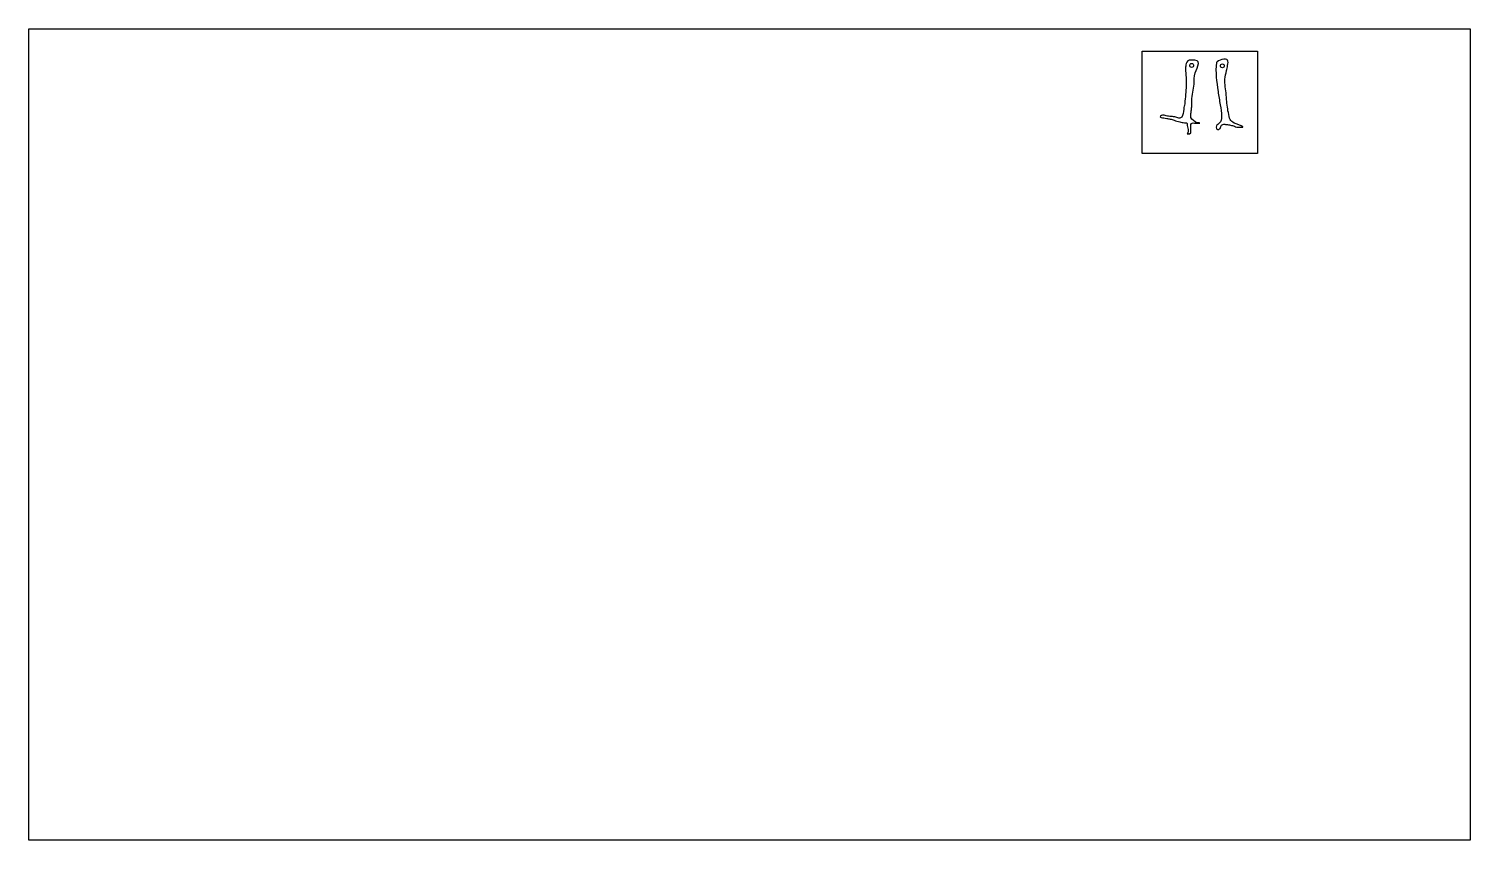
# Model space of a CAD drawing. Header units: inches. Extents: x 0 to 32, y -18 to 0.
import ezdxf

# ---------------------------------------------------------------- set-up
doc = ezdxf.new("R2010")
doc.units = ezdxf.units.IN
doc.header["$MEASUREMENT"] = 0

msp = doc.modelspace()

# ---------------------------------------------------------------- linework, layer by layer
msp.add_lwpolyline([(0, 0), (32, 0), (32, -18), (0, -18)], close=True)
at = {"color": 5}
msp.add_lwpolyline([(24.719, -0.497), (27.277, -0.497), (27.277, -2.767), (24.719, -2.767)], close=True, dxfattribs=at)
at = {"color": 1}
for centre in [(25.816, -0.812), (26.498, -0.821)]:
    msp.add_circle(centre, 0.043, dxfattribs=at)
for points, knots in [([(26.641, -1.9), (26.613, -1.791), (26.597, -1.614), (26.576, -1.378), (26.555, -1.229), (26.545, -1.078), (26.593, -0.95), (26.612, -0.819), (26.653, -0.611), (26.402, -0.702), (26.365, -0.746)], [0, 0, 0, 0, 0.226432, 0.360341, 0.480598, 0.532695, 0.664489, 0.743919, 0.822389, 1, 1, 1, 1]), ([(25.798, -0.696), (25.74, -0.682), (25.688, -0.761), (25.676, -0.91), (25.7, -1.089), (25.697, -1.365), (25.669, -1.571), (25.658, -1.702)], [0, 0, 0, 0, 0.129233, 0.230695, 0.418496, 0.631711, 1, 1, 1, 1]), ([(25.926, -2.083), (25.891, -2.053), (25.784, -2.008), (25.799, -1.894), (25.808, -1.818), (25.823, -1.715), (25.806, -1.515), (25.887, -1.263), (25.853, -0.929), (26.082, -0.666), (25.798, -0.696)], [0, 0, 0, 0, 0.110339, 0.151973, 0.202898, 0.257286, 0.347003, 0.579602, 0.734108, 1, 1, 1, 1]), ([(26.365, -0.746), (26.34, -0.965), (26.386, -1.274), (26.446, -1.675), (26.492, -1.904), (26.463, -2.088), (26.357, -2.134), (26.358, -2.202), (26.392, -2.251), (26.456, -2.216), (26.458, -2.157), (26.513, -2.108), (26.594, -2.123), (26.679, -2.135), (26.754, -2.154), (26.828, -2.19), (26.886, -2.178), (27.015, -2.187), (26.692, -2.074), (26.666, -2.029), (26.641, -1.9)], [0, 0, 0, 0, 0.246509, 0.361833, 0.461983, 0.520087, 0.554187, 0.575881, 0.589566, 0.614665, 0.63241, 0.655832, 0.688445, 0.720695, 0.756308, 0.777154, 0.811397, 0.829334, 0.892717, 1, 1, 1, 1]), ([(25.658, -1.702), (25.634, -1.708), (25.659, -2.015), (25.481, -1.968), (25.406, -1.944), (25.315, -1.944), (25.233, -1.928), (25.163, -1.902), (25.101, -1.949), (25.152, -1.974), (25.2, -1.971), (25.267, -1.987), (25.344, -2), (25.438, -2.034), (25.548, -2.061), (25.643, -2.091), (25.734, -2.076), (25.716, -2.122)], [0, 0, 0, 0, 0.207451, 0.265395, 0.336016, 0.380051, 0.455477, 0.510482, 0.541559, 0.561367, 0.602934, 0.650351, 0.703685, 0.769724, 0.861033, 0.936458, 1, 1, 1, 1]), ([(25.716, -2.332), (25.816, -2.347), (25.793, -2.265), (25.801, -2.18), (25.787, -2.125), (25.828, -2.082), (25.887, -2.095), (25.954, -2.088), (26.044, -2.093), (25.926, -2.083)], [0, 0, 0, 0, 0.280936, 0.382181, 0.490658, 0.572476, 0.659258, 0.796662, 1, 1, 1, 1])]:
    msp.add_open_spline(points, degree=3, knots=knots, dxfattribs=at)
msp.add_open_spline([(25.716, -2.122), (25.71, -2.187), (25.78, -2.278), (25.716, -2.332)], degree=3, dxfattribs=at)

doc.saveas('drawing.dxf')
